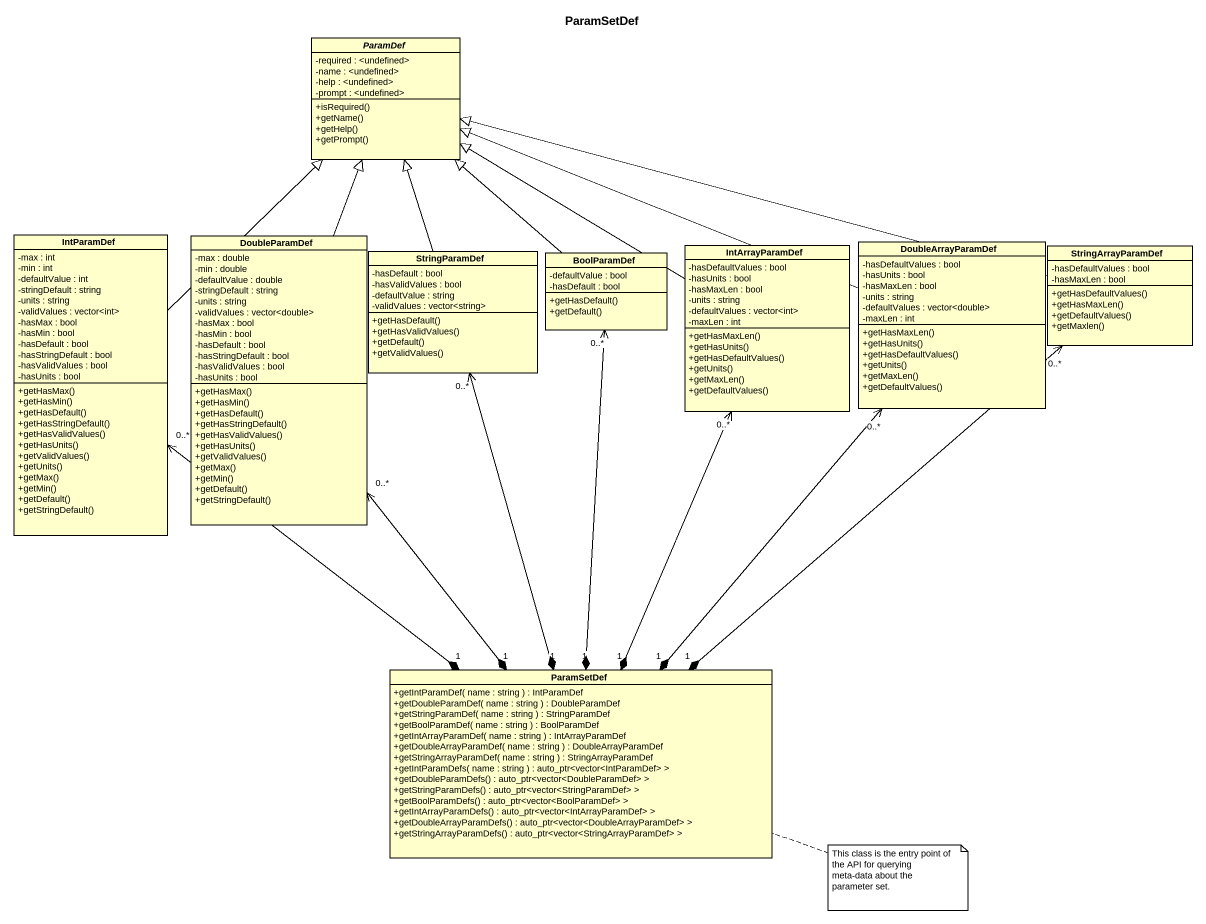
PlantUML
@startuml
title ParamSetDef
hide circle
hide empty members
skinparam classAttributeIconSize 0
abstract class ParamDef #FFFFCC {
  -required : <undefined>
  -name : <undefined>
  -help : <undefined>
  -prompt : <undefined>
  +isRequired()
  +getName()
  +getHelp()
  +getPrompt()
}
class IntParamDef #FFFFCC {
  -max : int
  -min : int
  -defaultValue : int
  -stringDefault : string
  -units : string
  -validValues : vector<int>
  -hasMax : bool
  -hasMin : bool
  -hasDefault : bool
  -hasStringDefault : bool
  -hasValidValues : bool
  -hasUnits : bool
  +getHasMax()
  +getHasMin()
  +getHasDefault()
  +getHasStringDefault()
  +getHasValidValues()
  +getHasUnits()
  +getValidValues()
  +getUnits()
  +getMax()
  +getMin()
  +getDefault()
  +getStringDefault()
}
class DoubleParamDef #FFFFCC {
  -max : double
  -min : double
  -defaultValue : double
  -stringDefault : string
  -units : string
  -validValues : vector<double>
  -hasMax : bool
  -hasMin : bool
  -hasDefault : bool
  -hasStringDefault : bool
  -hasValidValues : bool
  -hasUnits : bool
  +getHasMax()
  +getHasMin()
  +getHasDefault()
  +getHasStringDefault()
  +getHasValidValues()
  +getHasUnits()
  +getValidValues()
  +getMax()
  +getMin()
  +getDefault()
  +getStringDefault()
}
class IntArrayParamDef #FFFFCC {
  -hasDefaultValues : bool
  -hasUnits : bool
  -hasMaxLen : bool
  -units : string
  -defaultValues : vector<int>
  -maxLen : int
  +getHasMaxLen()
  +getHasUnits()
  +getHasDefaultValues()
  +getUnits()
  +getMaxLen()
  +getDefaultValues()
}
class DoubleArrayParamDef #FFFFCC {
  -hasDefaultValues : bool
  -hasUnits : bool
  -hasMaxLen : bool
  -units : string
  -defaultValues : vector<double>
  -maxLen : int
  +getHasMaxLen()
  +getHasUnits()
  +getHasDefaultValues()
  +getUnits()
  +getMaxLen()
  +getDefaultValues()
}
class StringArrayParamDef #FFFFCC {
  -hasDefaultValues : bool
  -hasMaxLen : bool
  +getHasDefaultValues()
  +getHasMaxLen()
  +getDefaultValues()
  +getMaxlen()
}
class StringParamDef #FFFFCC {
  -hasDefault : bool
  -hasValidValues : bool
  -defaultValue : string
  -validValues : vector<string>
  +getHasDefault()
  +getHasValidValues()
  +getDefault()
  +getValidValues()
}
class BoolParamDef #FFFFCC {
  -defaultValue : bool
  -hasDefault : bool
  +getHasDefault()
  +getDefault()
}
class ParamSetDef #FFFFCC {
  +getIntParamDef( name : string ) : IntParamDef
  +getDoubleParamDef( name : string ) : DoubleParamDef
  +getStringParamDef( name : string ) : StringParamDef
  +getBoolParamDef( name : string ) : BoolParamDef
  +getIntArrayParamDef( name : string ) : IntArrayParamDef
  +getDoubleArrayParamDef( name : string ) : DoubleArrayParamDef
  +getStringArrayParamDef( name : string ) : StringArrayParamDef
  +getIntParamDefs( name : string ) : auto_ptr<vector<IntParamDef> >
  +getDoubleParamDefs() : auto_ptr<vector<DoubleParamDef> >
  +getStringParamDefs() : auto_ptr<vector<StringParamDef> >
  +getBoolParamDefs() : auto_ptr<vector<BoolParamDef> >
  +getIntArrayParamDefs() : auto_ptr<vector<IntArrayParamDef> >
  +getDoubleArrayParamDefs() : auto_ptr<vector<DoubleArrayParamDef> >
  +getStringArrayParamDefs() : auto_ptr<vector<StringArrayParamDef> >
}
IntParamDef -up-|> ParamDef
DoubleParamDef -up-|> ParamDef
IntArrayParamDef -up-|> ParamDef
DoubleArrayParamDef -left-|> ParamDef
StringArrayParamDef -left-|> ParamDef
StringParamDef -up-|> ParamDef
BoolParamDef -up-|> ParamDef
ParamSetDef "1" *-up-> "0..*" IntParamDef
ParamSetDef "1" *-up-> "0..*" DoubleParamDef
ParamSetDef "1" *-up-> "0..*" IntArrayParamDef
ParamSetDef "1" *-up-> "0..*" DoubleArrayParamDef
ParamSetDef "1" *-up-> "0..*" StringArrayParamDef
ParamSetDef "1" *-up-> "0..*" StringParamDef
ParamSetDef "1" *-up-> "0..*" BoolParamDef
note right of ParamSetDef : This class is the entry point of the API for querying meta-data about the parameter set.
@enduml
